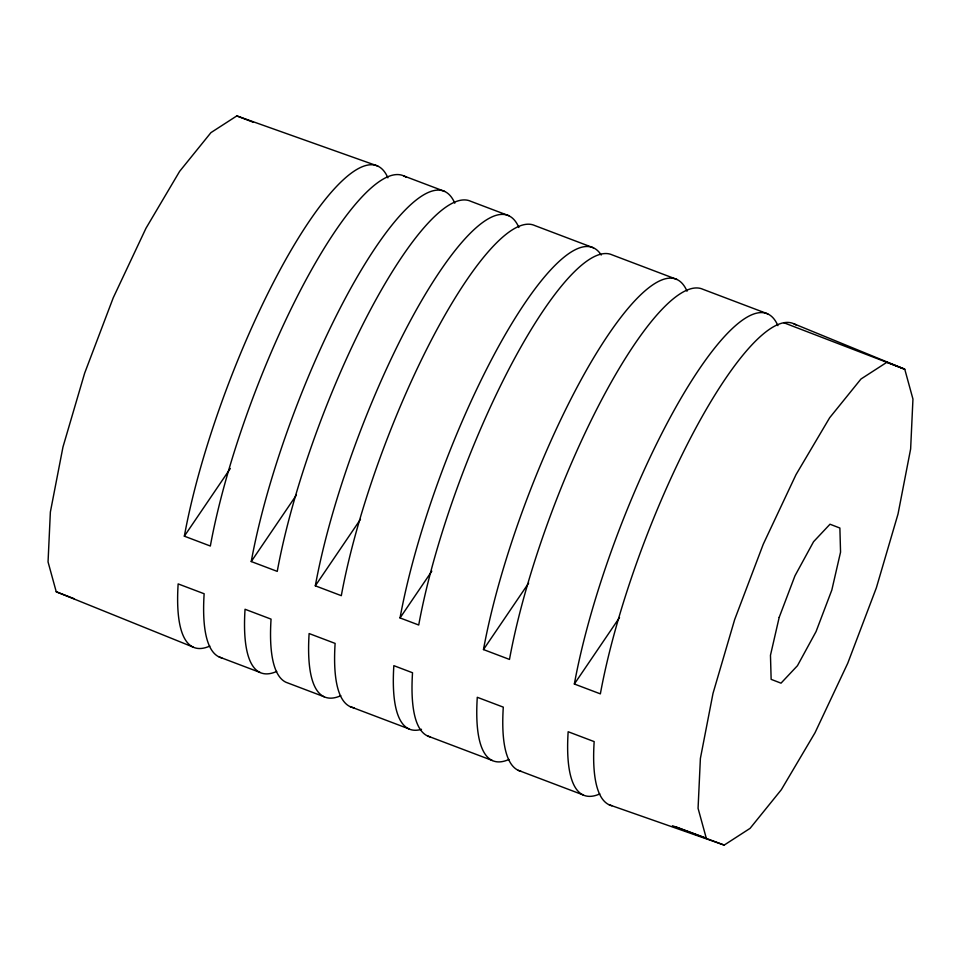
<?xml version="1.0" encoding="UTF-8"?>
<svg xmlns="http://www.w3.org/2000/svg" width="961" height="961" viewBox="0 0 961 961"><rect width="100%" height="100%" fill="white"/><g stroke="black" fill="none" stroke-linecap="round" stroke-linejoin="round"><path stroke-width="1.44" d="M405.95 177.136A257.668 61.36 -69.2 0 0 303.448 284.6A257.668 61.36 -69.2 0 0 210.339 546.028L184.344 536.178L230.328 468.475M508.765 215.696L470.698 201.269A257.668 61.36 -69.2 0 0 368.207 314.043A257.668 61.36 -69.2 0 0 277.248 571.387L251.241 561.536L296.396 495.071M593.49 247.818L534.76 225.547A257.668 61.36 -69.2 0 0 432.27 338.332A257.668 61.36 -69.2 0 0 341.311 595.676L315.316 585.814L360.459 519.348M676.928 279.447L612.169 254.893A257.668 61.36 -69.2 0 0 509.678 367.667A257.668 61.36 -69.2 0 0 418.72 625.01L400.04 617.935L431.813 571.158M767.803 313.887L702.935 289.297A257.668 61.36 -69.2 0 0 600.433 402.082A257.668 61.36 -69.2 0 0 509.486 659.426L483.479 649.564L528.634 583.099M795.972 324.974A257.668 61.36 -69.2 0 0 693.47 432.438A257.668 61.36 -69.2 0 0 600.361 693.866L574.354 684.016L619.509 617.551M377.793 166.049L236.814 115.909L210.939 132.63L179.635 171.346L145.976 228.262L113.23 297.814L84.64 373.192L62.97 447.009L50.368 512.033L48.05 561.921L56.243 591.784L193.197 647.113M672.436 825.739L724.186 845.091L750.06 828.37L781.365 789.654L815.024 732.738L847.77 663.186L876.36 587.808L898.03 513.991L910.632 448.967L912.95 399.079L904.757 369.216L793.81 323.749M609.214 804.801L724.186 845.091M675.415 826.712L706.275 838.184L698.07 808.321L700.389 758.433L713.002 693.398L734.66 619.593L763.262 544.214L795.996 474.662L829.667 417.735L860.972 379.018L886.847 362.297L904.757 369.216L783.72 322.692M403.788 175.911L444.703 191.407M219.192 656.964L260.095 672.472M324.157 696.761L286.102 682.322A257.668 61.36 -69.2 0 1 271.05 619.124L245.043 609.262A257.668 61.36 -69.2 0 0 276.72 671.427M350.164 706.611L408.881 728.87M427.573 735.958L492.332 760.499M518.327 770.35L583.207 794.951M236.814 115.909L253.356 122.287M56.243 591.784L74.153 598.703M184.344 536.178A257.668 61.36 -69.2 0 1 287.387 256.635A257.668 61.36 -69.2 0 1 387.896 177.833M209.81 646.068A257.668 61.36 -69.2 0 1 178.145 583.904L204.14 593.754A257.668 61.36 -69.2 0 0 221.835 657.901M611.857 805.738A257.668 61.36 -69.2 0 1 594.162 741.604L568.155 731.741A257.668 61.36 -69.2 0 0 599.832 793.906M251.241 561.536A257.668 61.36 -69.2 0 1 354.285 282.005A257.668 61.36 -69.2 0 1 454.793 203.191M574.354 684.016A257.668 61.36 -69.2 0 1 677.397 404.473A257.668 61.36 -69.2 0 1 777.905 325.671M520.982 771.287A257.668 61.36 -69.2 0 1 503.288 707.14L477.281 697.29A257.668 61.36 -69.2 0 0 508.946 759.454M315.316 585.814A257.668 61.36 -69.2 0 1 418.347 306.283A257.668 61.36 -69.2 0 1 518.868 227.481M340.783 695.704A257.668 61.36 -69.2 0 1 309.118 633.551L335.113 643.402A257.668 61.36 -69.2 0 0 354.213 707.825M400.04 617.935A257.668 61.36 -69.2 0 1 499.624 344.555A257.668 61.36 -69.2 0 1 601.214 255.025M421.507 729.315A257.668 61.36 -69.2 0 1 393.842 665.661L412.521 672.748A257.668 61.36 -69.2 0 0 430.216 736.883M483.479 649.564A257.668 61.36 -69.2 0 1 586.522 370.021A257.668 61.36 -69.2 0 1 687.031 291.219M779.191 617.358L770.47 655.282L771.142 679.355L781.017 683.163L797.462 665.685L816.057 631.581L831.83 590.03L840.551 552.119L839.878 528.033L830.004 524.225L813.559 541.716L794.963 575.807L779.191 617.358"/></g></svg>
